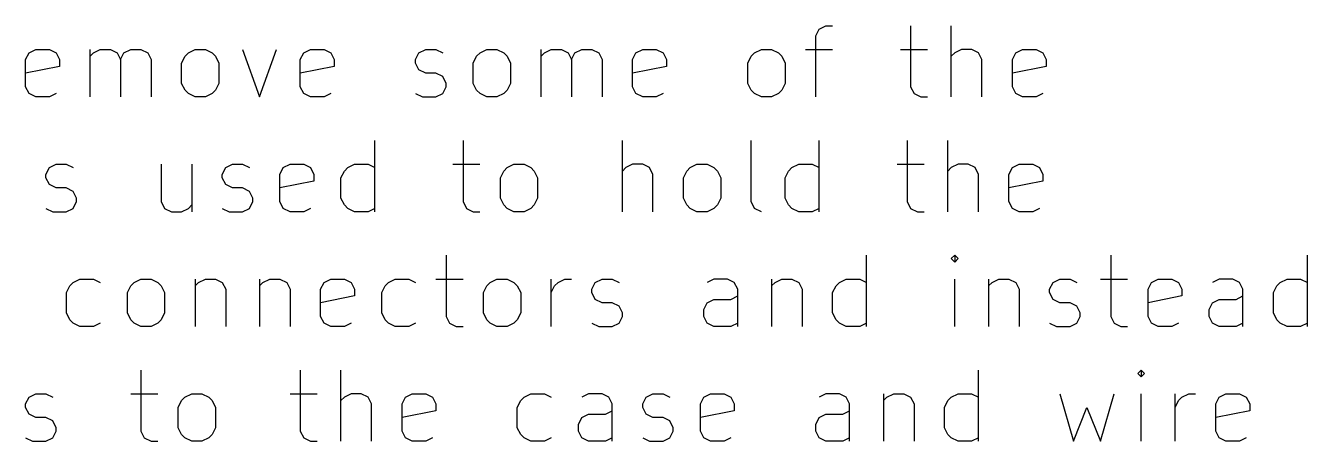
# Model space of a CAD drawing. Extents: x 0.4 to 11.3, y -7.9 to -0.4.
# Drawn here: x 1.506 to 2.406, y -7.053 to -6.762 of the extents above; entities that cross this region are included whole.
import ezdxf

# ---------------------------------------------------------------- set-up
doc = ezdxf.new("R2010")
doc.units = 0
doc.header["$MEASUREMENT"] = 0
doc.layers.add('BLUE3', color=171, linetype='CONTINUOUS')

msp = doc.modelspace()

# ---------------------------------------------------------------- linework, layer by layer
at = {"layer": 'BLUE3', "linetype": 'CONTINUOUS'}
for p, q in [((2.06124, -6.76885), (2.06362, -6.76409)), ((2.06362, -6.76409), (2.06838, -6.76171)), ((2.06838, -6.76171), (2.07314, -6.76171)), ((2.1279, -6.76171), (2.1279, -6.80457)), ((2.15647, -6.81171), (2.15647, -6.76171)), ((2.06124, -6.81171), (2.06124, -6.76885)), ((1.50648, -6.78552), (1.50886, -6.78076)), ((1.50648, -6.80457), (1.50648, -6.78552)), ((1.50886, -6.78076), (1.51363, -6.77838)), ((1.51363, -6.77838), (1.52315, -6.77838)), ((1.52315, -6.77838), (1.52791, -6.78076)), ((1.52791, -6.78076), (1.53029, -6.78552)), ((1.53029, -6.78552), (1.53029, -6.79028)), ((1.55172, -6.81171), (1.55172, -6.77838)), ((1.55172, -6.78314), (1.5541, -6.78076)), ((1.5541, -6.78076), (1.55887, -6.77838)), ((1.55887, -6.77838), (1.56601, -6.77838)), ((1.56601, -6.77838), (1.57077, -6.78076)), ((1.57077, -6.78076), (1.57315, -6.78552)), ((1.57315, -6.78552), (1.57553, -6.78076)), ((1.57315, -6.78552), (1.57315, -6.81171)), ((1.57553, -6.78076), (1.58029, -6.77838)), ((1.58029, -6.77838), (1.58744, -6.77838)), ((1.58744, -6.77838), (1.5922, -6.78076)), ((1.5922, -6.78076), (1.59458, -6.78552)), ((1.59458, -6.78552), (1.59458, -6.81171)), ((1.61601, -6.7879), (1.61839, -6.78314)), ((1.61839, -6.78314), (1.62077, -6.78076)), ((1.62077, -6.78076), (1.62553, -6.77838)), ((1.62553, -6.77838), (1.63267, -6.77838)), ((1.63267, -6.77838), (1.63743, -6.78076)), ((1.63743, -6.78076), (1.63981, -6.78314)), ((1.63981, -6.78314), (1.6422, -6.7879)), ((1.65886, -6.77838), (1.67077, -6.81171)), ((1.67077, -6.81171), (1.68267, -6.77838)), ((1.69934, -6.78552), (1.70172, -6.78076)), ((1.69934, -6.80457), (1.69934, -6.78552)), ((1.70172, -6.78076), (1.70648, -6.77838)), ((1.70648, -6.77838), (1.716, -6.77838)), ((1.716, -6.77838), (1.72076, -6.78076)), ((1.72076, -6.78076), (1.72315, -6.78552)), ((1.72315, -6.78552), (1.72315, -6.79028)), ((1.78029, -6.78552), (1.78267, -6.78076)), ((1.78029, -6.7879), (1.78029, -6.78552)), ((1.78267, -6.78076), (1.78743, -6.77838)), ((1.78743, -6.77838), (1.79457, -6.77838)), ((1.79457, -6.77838), (1.79934, -6.78076)), ((1.82077, -6.7879), (1.82315, -6.78314)), ((1.82315, -6.78314), (1.82553, -6.78076)), ((1.82553, -6.78076), (1.83029, -6.77838)), ((1.83029, -6.77838), (1.83743, -6.77838)), ((1.83743, -6.77838), (1.84219, -6.78076)), ((1.84219, -6.78076), (1.84457, -6.78314)), ((1.84457, -6.78314), (1.84696, -6.7879)), ((1.86838, -6.81171), (1.86838, -6.77838)), ((1.86838, -6.78314), (1.87076, -6.78076)), ((1.87076, -6.78076), (1.87553, -6.77838)), ((1.87553, -6.77838), (1.88267, -6.77838)), ((1.88267, -6.77838), (1.88743, -6.78076)), ((1.88743, -6.78076), (1.88981, -6.78552)), ((1.88981, -6.78552), (1.89219, -6.78076)), ((1.88981, -6.78552), (1.88981, -6.81171)), ((1.89219, -6.78076), (1.89695, -6.77838)), ((1.89695, -6.77838), (1.9041, -6.77838)), ((1.9041, -6.77838), (1.90886, -6.78076)), ((1.90886, -6.78076), (1.91124, -6.78552)), ((1.91124, -6.78552), (1.91124, -6.81171)), ((1.93267, -6.78552), (1.93505, -6.78076)), ((1.93267, -6.80457), (1.93267, -6.78552)), ((1.93505, -6.78076), (1.93981, -6.77838)), ((1.93981, -6.77838), (1.94933, -6.77838)), ((1.94933, -6.77838), (1.95409, -6.78076)), ((1.95409, -6.78076), (1.95648, -6.78552)), ((1.95648, -6.78552), (1.95648, -6.79028)), ((2.01362, -6.7879), (2.016, -6.78314)), ((2.016, -6.78314), (2.01838, -6.78076)), ((2.01838, -6.78076), (2.02315, -6.77838)), ((2.02315, -6.77838), (2.03029, -6.77838)), ((2.03029, -6.77838), (2.03505, -6.78076)), ((2.03505, -6.78076), (2.03743, -6.78314)), ((2.03743, -6.78314), (2.03981, -6.7879)), ((2.05409, -6.77838), (2.07314, -6.77838)), ((2.12076, -6.77838), (2.13981, -6.77838)), ((2.15885, -6.78076), (2.15647, -6.78314)), ((2.16362, -6.77838), (2.15885, -6.78076)), ((2.17076, -6.77838), (2.16362, -6.77838)), ((2.17552, -6.78076), (2.17076, -6.77838)), ((2.1779, -6.78552), (2.17552, -6.78076)), ((2.1779, -6.81171), (2.1779, -6.78552)), ((2.19933, -6.78552), (2.20171, -6.78076)), ((2.19933, -6.80457), (2.19933, -6.78552)), ((2.20171, -6.78076), (2.20647, -6.77838)), ((2.20647, -6.77838), (2.216, -6.77838)), ((2.216, -6.77838), (2.22076, -6.78076)), ((2.22076, -6.78076), (2.22314, -6.78552)), ((2.22314, -6.78552), (2.22314, -6.79028)), ((1.53029, -6.79028), (1.50648, -6.79504)), ((1.61601, -6.80219), (1.61601, -6.7879)), ((1.6422, -6.7879), (1.6422, -6.80219)), ((1.72315, -6.79028), (1.69934, -6.79504)), ((1.78267, -6.79266), (1.78029, -6.7879)), ((1.78743, -6.79504), (1.78267, -6.79266)), ((1.82077, -6.80219), (1.82077, -6.7879)), ((1.84696, -6.7879), (1.84696, -6.80219)), ((1.95648, -6.79028), (1.93267, -6.79504)), ((2.01362, -6.80219), (2.01362, -6.7879)), ((2.03981, -6.7879), (2.03981, -6.80219)), ((2.22314, -6.79028), (2.19933, -6.79504)), ((1.61839, -6.80695), (1.61601, -6.80219)), ((1.6422, -6.80219), (1.63981, -6.80695)), ((1.79457, -6.79504), (1.78743, -6.79504)), ((1.79934, -6.79743), (1.79457, -6.79504)), ((1.80172, -6.80219), (1.79934, -6.79743)), ((1.80172, -6.80457), (1.80172, -6.80219)), ((1.82315, -6.80695), (1.82077, -6.80219)), ((1.84696, -6.80219), (1.84457, -6.80695)), ((2.016, -6.80695), (2.01362, -6.80219)), ((2.03981, -6.80219), (2.03743, -6.80695)), ((1.50886, -6.80933), (1.50648, -6.80457)), ((1.51363, -6.81171), (1.50886, -6.80933)), ((1.52315, -6.81171), (1.51363, -6.81171)), ((1.52791, -6.80933), (1.52315, -6.81171)), ((1.62077, -6.80933), (1.61839, -6.80695)), ((1.62553, -6.81171), (1.62077, -6.80933)), ((1.63267, -6.81171), (1.62553, -6.81171)), ((1.63743, -6.80933), (1.63267, -6.81171)), ((1.63981, -6.80695), (1.63743, -6.80933)), ((1.70172, -6.80933), (1.69934, -6.80457)), ((1.70648, -6.81171), (1.70172, -6.80933)), ((1.716, -6.81171), (1.70648, -6.81171)), ((1.72076, -6.80933), (1.716, -6.81171)), ((1.78029, -6.80933), (1.78505, -6.81171)), ((1.78505, -6.81171), (1.79457, -6.81171)), ((1.79457, -6.81171), (1.79934, -6.80933)), ((1.79934, -6.80933), (1.80172, -6.80457)), ((1.82553, -6.80933), (1.82315, -6.80695)), ((1.83029, -6.81171), (1.82553, -6.80933)), ((1.83743, -6.81171), (1.83029, -6.81171)), ((1.84219, -6.80933), (1.83743, -6.81171)), ((1.84457, -6.80695), (1.84219, -6.80933)), ((1.93505, -6.80933), (1.93267, -6.80457)), ((1.93981, -6.81171), (1.93505, -6.80933)), ((1.94933, -6.81171), (1.93981, -6.81171)), ((1.95409, -6.80933), (1.94933, -6.81171)), ((2.01838, -6.80933), (2.016, -6.80695)), ((2.02315, -6.81171), (2.01838, -6.80933)), ((2.03029, -6.81171), (2.02315, -6.81171)), ((2.03505, -6.80933), (2.03029, -6.81171)), ((2.03743, -6.80695), (2.03505, -6.80933)), ((2.1279, -6.80457), (2.13028, -6.80933)), ((2.13028, -6.80933), (2.13505, -6.81171)), ((2.13505, -6.81171), (2.13981, -6.81171)), ((2.20171, -6.80933), (2.19933, -6.80457)), ((2.20647, -6.81171), (2.20171, -6.80933)), ((2.216, -6.81171), (2.20647, -6.81171)), ((2.22076, -6.80933), (2.216, -6.81171)), ((1.75171, -6.89221), (1.75171, -6.84221)), ((1.81361, -6.84221), (1.81361, -6.88507)), ((1.92551, -6.89221), (1.92551, -6.84221)), ((2.01598, -6.88507), (2.01598, -6.84221)), ((2.0636, -6.89221), (2.0636, -6.84221)), ((2.1255, -6.84221), (2.1255, -6.88507)), ((2.15407, -6.89221), (2.15407, -6.84221)), ((1.52076, -6.86602), (1.52314, -6.86126)), ((1.52076, -6.8684), (1.52076, -6.86602)), ((1.52314, -6.86126), (1.5279, -6.85888)), ((1.5279, -6.85888), (1.53504, -6.85888)), ((1.53504, -6.85888), (1.53981, -6.86126)), ((1.60171, -6.85888), (1.60171, -6.88507)), ((1.62314, -6.85888), (1.62314, -6.89221)), ((1.64457, -6.86602), (1.64694, -6.86126)), ((1.64457, -6.8684), (1.64457, -6.86602)), ((1.64694, -6.86126), (1.65171, -6.85888)), ((1.65171, -6.85888), (1.65885, -6.85888)), ((1.65885, -6.85888), (1.66361, -6.86126)), ((1.68504, -6.86602), (1.68742, -6.86126)), ((1.68504, -6.88507), (1.68504, -6.86602)), ((1.68742, -6.86126), (1.69219, -6.85888)), ((1.69219, -6.85888), (1.70171, -6.85888)), ((1.70171, -6.85888), (1.70647, -6.86126)), ((1.70647, -6.86126), (1.70885, -6.86602)), ((1.70885, -6.86602), (1.70885, -6.87078)), ((1.7279, -6.8684), (1.73028, -6.86364)), ((1.73028, -6.86364), (1.73266, -6.86126)), ((1.73266, -6.86126), (1.73743, -6.85888)), ((1.73743, -6.85888), (1.74695, -6.85888)), ((1.74695, -6.85888), (1.75171, -6.86126)), ((1.80647, -6.85888), (1.82552, -6.85888)), ((1.8398, -6.8684), (1.84218, -6.86364)), ((1.84218, -6.86364), (1.84456, -6.86126)), ((1.84456, -6.86126), (1.84933, -6.85888)), ((1.84933, -6.85888), (1.85647, -6.85888)), ((1.85647, -6.85888), (1.86123, -6.86126)), ((1.86123, -6.86126), (1.86361, -6.86364)), ((1.86361, -6.86364), (1.86599, -6.8684)), ((1.92789, -6.86126), (1.92551, -6.86364)), ((1.93266, -6.85888), (1.92789, -6.86126)), ((1.9398, -6.85888), (1.93266, -6.85888)), ((1.94456, -6.86126), (1.9398, -6.85888)), ((1.94694, -6.86602), (1.94456, -6.86126)), ((1.94694, -6.89221), (1.94694, -6.86602)), ((1.96837, -6.8684), (1.97075, -6.86364)), ((1.97075, -6.86364), (1.97313, -6.86126)), ((1.97313, -6.86126), (1.97789, -6.85888)), ((1.97789, -6.85888), (1.98504, -6.85888)), ((1.98504, -6.85888), (1.9898, -6.86126)), ((1.9898, -6.86126), (1.99218, -6.86364)), ((1.99218, -6.86364), (1.99456, -6.8684)), ((2.0398, -6.8684), (2.04217, -6.86364)), ((2.04217, -6.86364), (2.04456, -6.86126)), ((2.04456, -6.86126), (2.04932, -6.85888)), ((2.04932, -6.85888), (2.05884, -6.85888)), ((2.05884, -6.85888), (2.0636, -6.86126)), ((2.11836, -6.85888), (2.13741, -6.85888)), ((2.15646, -6.86126), (2.15407, -6.86364)), ((2.16122, -6.85888), (2.15646, -6.86126)), ((2.16836, -6.85888), (2.16122, -6.85888)), ((2.17312, -6.86126), (2.16836, -6.85888)), ((2.1755, -6.86602), (2.17312, -6.86126)), ((2.1755, -6.89221), (2.1755, -6.86602)), ((2.19693, -6.86602), (2.19931, -6.86126)), ((2.19693, -6.88507), (2.19693, -6.86602)), ((2.19931, -6.86126), (2.20407, -6.85888)), ((2.20407, -6.85888), (2.2136, -6.85888)), ((2.2136, -6.85888), (2.21836, -6.86126)), ((2.21836, -6.86126), (2.22074, -6.86602)), ((2.22074, -6.86602), (2.22074, -6.87078)), ((1.52314, -6.87316), (1.52076, -6.8684)), ((1.5279, -6.87554), (1.52314, -6.87316)), ((1.53504, -6.87554), (1.5279, -6.87554)), ((1.53981, -6.87793), (1.53504, -6.87554)), ((1.64694, -6.87316), (1.64457, -6.8684)), ((1.65171, -6.87554), (1.64694, -6.87316)), ((1.65885, -6.87554), (1.65171, -6.87554)), ((1.66361, -6.87793), (1.65885, -6.87554)), ((1.70885, -6.87078), (1.68504, -6.87554)), ((1.7279, -6.88269), (1.7279, -6.8684)), ((1.8398, -6.88269), (1.8398, -6.8684)), ((1.86599, -6.8684), (1.86599, -6.88269)), ((1.96837, -6.88269), (1.96837, -6.8684)), ((1.99456, -6.8684), (1.99456, -6.88269)), ((2.0398, -6.88269), (2.0398, -6.8684)), ((2.22074, -6.87078), (2.19693, -6.87554)), ((1.54219, -6.88269), (1.53981, -6.87793)), ((1.54219, -6.88507), (1.54219, -6.88269)), ((1.66599, -6.88269), (1.66361, -6.87793)), ((1.66599, -6.88507), (1.66599, -6.88269)), ((1.73028, -6.88745), (1.7279, -6.88269)), ((1.84218, -6.88745), (1.8398, -6.88269)), ((1.86599, -6.88269), (1.86361, -6.88745)), ((1.97075, -6.88745), (1.96837, -6.88269)), ((1.99456, -6.88269), (1.99218, -6.88745)), ((2.04217, -6.88745), (2.0398, -6.88269)), ((1.52076, -6.88983), (1.52552, -6.89221)), ((1.52552, -6.89221), (1.53504, -6.89221)), ((1.53504, -6.89221), (1.53981, -6.88983)), ((1.53981, -6.88983), (1.54219, -6.88507)), ((1.60171, -6.88507), (1.60409, -6.88983)), ((1.60409, -6.88983), (1.60885, -6.89221)), ((1.60885, -6.89221), (1.616, -6.89221)), ((1.616, -6.89221), (1.62076, -6.88983)), ((1.62076, -6.88983), (1.62314, -6.88745)), ((1.64457, -6.88983), (1.64933, -6.89221)), ((1.64933, -6.89221), (1.65885, -6.89221)), ((1.65885, -6.89221), (1.66361, -6.88983)), ((1.66361, -6.88983), (1.66599, -6.88507)), ((1.68742, -6.88983), (1.68504, -6.88507)), ((1.69219, -6.89221), (1.68742, -6.88983)), ((1.70171, -6.89221), (1.69219, -6.89221)), ((1.70647, -6.88983), (1.70171, -6.89221)), ((1.73266, -6.88983), (1.73028, -6.88745)), ((1.73743, -6.89221), (1.73266, -6.88983)), ((1.74695, -6.89221), (1.73743, -6.89221)), ((1.75171, -6.88983), (1.74695, -6.89221)), ((1.81361, -6.88507), (1.81599, -6.88983)), ((1.81599, -6.88983), (1.82076, -6.89221)), ((1.82076, -6.89221), (1.82552, -6.89221)), ((1.84456, -6.88983), (1.84218, -6.88745)), ((1.84933, -6.89221), (1.84456, -6.88983)), ((1.85647, -6.89221), (1.84933, -6.89221)), ((1.86123, -6.88983), (1.85647, -6.89221)), ((1.86361, -6.88745), (1.86123, -6.88983)), ((1.97313, -6.88983), (1.97075, -6.88745)), ((1.97789, -6.89221), (1.97313, -6.88983)), ((1.98504, -6.89221), (1.97789, -6.89221)), ((1.9898, -6.88983), (1.98504, -6.89221)), ((1.99218, -6.88745), (1.9898, -6.88983)), ((2.01837, -6.88983), (2.01598, -6.88507)), ((2.02313, -6.89221), (2.01837, -6.88983)), ((2.04456, -6.88983), (2.04217, -6.88745)), ((2.04932, -6.89221), (2.04456, -6.88983)), ((2.05884, -6.89221), (2.04932, -6.89221)), ((2.0636, -6.88983), (2.05884, -6.89221)), ((2.1255, -6.88507), (2.12789, -6.88983)), ((2.12789, -6.88983), (2.13265, -6.89221)), ((2.13265, -6.89221), (2.13741, -6.89221)), ((2.19931, -6.88983), (2.19693, -6.88507)), ((2.20407, -6.89221), (2.19931, -6.88983)), ((2.2136, -6.89221), (2.20407, -6.89221)), ((2.21836, -6.88983), (2.2136, -6.89221)), ((1.80172, -6.92271), (1.80172, -6.96557)), ((2.09695, -6.97271), (2.09695, -6.92271)), ((2.15885, -6.92271), (2.15647, -6.92509)), ((2.15647, -6.92509), (2.15885, -6.92747)), ((2.16123, -6.92509), (2.15885, -6.92271)), ((2.15885, -6.92271), (2.15885, -6.92747)), ((2.15885, -6.92747), (2.16123, -6.92509)), ((2.26837, -6.92271), (2.26837, -6.96557)), ((2.40647, -6.97271), (2.40647, -6.92271)), ((1.53506, -6.9489), (1.53743, -6.94414)), ((1.53743, -6.94414), (1.53981, -6.94176)), ((1.53981, -6.94176), (1.54458, -6.93938)), ((1.54458, -6.93938), (1.5541, -6.93938)), ((1.5541, -6.93938), (1.55886, -6.94176)), ((1.57791, -6.9489), (1.58029, -6.94414)), ((1.58029, -6.94414), (1.58267, -6.94176)), ((1.58267, -6.94176), (1.58744, -6.93938)), ((1.58744, -6.93938), (1.59458, -6.93938)), ((1.59458, -6.93938), (1.59934, -6.94176)), ((1.59934, -6.94176), (1.60172, -6.94414)), ((1.60172, -6.94414), (1.6041, -6.9489)), ((1.62553, -6.93938), (1.62553, -6.97271)), ((1.62553, -6.94414), (1.62791, -6.94176)), ((1.62791, -6.94176), (1.63267, -6.93938)), ((1.63267, -6.93938), (1.63981, -6.93938)), ((1.63981, -6.93938), (1.64457, -6.94176)), ((1.64457, -6.94176), (1.64696, -6.94652)), ((1.64696, -6.94652), (1.64696, -6.97271)), ((1.67076, -6.93938), (1.67076, -6.97271)), ((1.67076, -6.94414), (1.67315, -6.94176)), ((1.67315, -6.94176), (1.67791, -6.93938)), ((1.67791, -6.93938), (1.68505, -6.93938)), ((1.68505, -6.93938), (1.68981, -6.94176)), ((1.68981, -6.94176), (1.69219, -6.94652)), ((1.69219, -6.94652), (1.69219, -6.97271)), ((1.71362, -6.94652), (1.716, -6.94176)), ((1.71362, -6.96557), (1.71362, -6.94652)), ((1.716, -6.94176), (1.72076, -6.93938)), ((1.72076, -6.93938), (1.73029, -6.93938)), ((1.73029, -6.93938), (1.73505, -6.94176)), ((1.73505, -6.94176), (1.73743, -6.94652)), ((1.73743, -6.94652), (1.73743, -6.95128)), ((1.75648, -6.9489), (1.75886, -6.94414)), ((1.75886, -6.94414), (1.76124, -6.94176)), ((1.76124, -6.94176), (1.766, -6.93938)), ((1.766, -6.93938), (1.77553, -6.93938)), ((1.77553, -6.93938), (1.78029, -6.94176)), ((1.79457, -6.93938), (1.81362, -6.93938)), ((1.82791, -6.9489), (1.83029, -6.94414)), ((1.83029, -6.94414), (1.83267, -6.94176)), ((1.83267, -6.94176), (1.83743, -6.93938)), ((1.83743, -6.93938), (1.84457, -6.93938)), ((1.84457, -6.93938), (1.84933, -6.94176)), ((1.84933, -6.94176), (1.85172, -6.94414)), ((1.85172, -6.94414), (1.8541, -6.9489)), ((1.87552, -6.97271), (1.87552, -6.93938)), ((1.87552, -6.9489), (1.87791, -6.94414)), ((1.87791, -6.94414), (1.88029, -6.94176)), ((1.88029, -6.94176), (1.88505, -6.93938)), ((1.88505, -6.93938), (1.88981, -6.93938)), ((1.9041, -6.94652), (1.90648, -6.94176)), ((1.9041, -6.9489), (1.9041, -6.94652)), ((1.90648, -6.94176), (1.91124, -6.93938)), ((1.91124, -6.93938), (1.91838, -6.93938)), ((1.91838, -6.93938), (1.92315, -6.94176)), ((1.98981, -6.93938), (1.98505, -6.94176)), ((1.99933, -6.93938), (1.98981, -6.93938)), ((2.00409, -6.94176), (1.99933, -6.93938)), ((2.00648, -6.94652), (2.00409, -6.94176)), ((2.00648, -6.97271), (2.00648, -6.94652)), ((2.03028, -6.93938), (2.03028, -6.97271)), ((2.03028, -6.94414), (2.03267, -6.94176)), ((2.03267, -6.94176), (2.03743, -6.93938)), ((2.03743, -6.93938), (2.04457, -6.93938)), ((2.04457, -6.93938), (2.04933, -6.94176)), ((2.04933, -6.94176), (2.05171, -6.94652)), ((2.05171, -6.94652), (2.05171, -6.97271)), ((2.07314, -6.9489), (2.07552, -6.94414)), ((2.07552, -6.94414), (2.0779, -6.94176)), ((2.0779, -6.94176), (2.08267, -6.93938)), ((2.08267, -6.93938), (2.09219, -6.93938)), ((2.09219, -6.93938), (2.09695, -6.94176)), ((2.15885, -6.97271), (2.15885, -6.93938)), ((2.18266, -6.93938), (2.18266, -6.97271)), ((2.18266, -6.94414), (2.18504, -6.94176)), ((2.18504, -6.94176), (2.18981, -6.93938)), ((2.18981, -6.93938), (2.19695, -6.93938)), ((2.19695, -6.93938), (2.20171, -6.94176)), ((2.20171, -6.94176), (2.20409, -6.94652)), ((2.20409, -6.94652), (2.20409, -6.97271)), ((2.22552, -6.94652), (2.2279, -6.94176)), ((2.22552, -6.9489), (2.22552, -6.94652)), ((2.2279, -6.94176), (2.23266, -6.93938)), ((2.23266, -6.93938), (2.2398, -6.93938)), ((2.2398, -6.93938), (2.24457, -6.94176)), ((2.26123, -6.93938), (2.28028, -6.93938)), ((2.29457, -6.94652), (2.29694, -6.94176)), ((2.29457, -6.96557), (2.29457, -6.94652)), ((2.29694, -6.94176), (2.30171, -6.93938)), ((2.30171, -6.93938), (2.31123, -6.93938)), ((2.31123, -6.93938), (2.31599, -6.94176)), ((2.31599, -6.94176), (2.31837, -6.94652)), ((2.31837, -6.94652), (2.31837, -6.95128)), ((2.34457, -6.93938), (2.3398, -6.94176)), ((2.35409, -6.93938), (2.34457, -6.93938)), ((2.35885, -6.94176), (2.35409, -6.93938)), ((2.36123, -6.94652), (2.35885, -6.94176)), ((2.36123, -6.97271), (2.36123, -6.94652)), ((2.38266, -6.9489), (2.38504, -6.94414)), ((2.38504, -6.94414), (2.38742, -6.94176)), ((2.38742, -6.94176), (2.39219, -6.93938)), ((2.39219, -6.93938), (2.40171, -6.93938)), ((2.40171, -6.93938), (2.40647, -6.94176)), ((1.53506, -6.96319), (1.53506, -6.9489)), ((1.57791, -6.96319), (1.57791, -6.9489)), ((1.6041, -6.9489), (1.6041, -6.96319)), ((1.73743, -6.95128), (1.71362, -6.95604)), ((1.75648, -6.96319), (1.75648, -6.9489)), ((1.82791, -6.96319), (1.82791, -6.9489)), ((1.8541, -6.9489), (1.8541, -6.96319)), ((1.90648, -6.95366), (1.9041, -6.9489)), ((1.91124, -6.95604), (1.90648, -6.95366)), ((1.91838, -6.95604), (1.91124, -6.95604)), ((1.92315, -6.95843), (1.91838, -6.95604)), ((1.98267, -6.9608), (1.98505, -6.95604)), ((1.98505, -6.95604), (1.98981, -6.95366)), ((1.98981, -6.95366), (2.00172, -6.95366)), ((2.00172, -6.95366), (2.00648, -6.95128)), ((2.07314, -6.96319), (2.07314, -6.9489)), ((2.2279, -6.95366), (2.22552, -6.9489)), ((2.23266, -6.95604), (2.2279, -6.95366)), ((2.2398, -6.95604), (2.23266, -6.95604)), ((2.24457, -6.95843), (2.2398, -6.95604)), ((2.31837, -6.95128), (2.29457, -6.95604)), ((2.33743, -6.9608), (2.3398, -6.95604)), ((2.3398, -6.95604), (2.34457, -6.95366)), ((2.34457, -6.95366), (2.35647, -6.95366)), ((2.35647, -6.95366), (2.36123, -6.95128)), ((2.38266, -6.96319), (2.38266, -6.9489)), ((1.53743, -6.96795), (1.53506, -6.96319)), ((1.58029, -6.96795), (1.57791, -6.96319)), ((1.6041, -6.96319), (1.60172, -6.96795)), ((1.716, -6.97033), (1.71362, -6.96557)), ((1.75886, -6.96795), (1.75648, -6.96319)), ((1.80172, -6.96557), (1.8041, -6.97033)), ((1.83029, -6.96795), (1.82791, -6.96319)), ((1.8541, -6.96319), (1.85172, -6.96795)), ((1.92552, -6.96319), (1.92315, -6.95843)), ((1.92315, -6.97033), (1.92552, -6.96557)), ((1.92552, -6.96557), (1.92552, -6.96319)), ((1.98267, -6.96557), (1.98267, -6.9608)), ((1.98505, -6.97033), (1.98267, -6.96557)), ((2.07552, -6.96795), (2.07314, -6.96319)), ((2.24694, -6.96319), (2.24457, -6.95843)), ((2.24457, -6.97033), (2.24694, -6.96557)), ((2.24694, -6.96557), (2.24694, -6.96319)), ((2.26837, -6.96557), (2.27076, -6.97033)), ((2.29694, -6.97033), (2.29457, -6.96557)), ((2.33743, -6.96557), (2.33743, -6.9608)), ((2.3398, -6.97033), (2.33743, -6.96557)), ((2.38504, -6.96795), (2.38266, -6.96319)), ((1.53981, -6.97033), (1.53743, -6.96795)), ((1.54458, -6.97271), (1.53981, -6.97033)), ((1.5541, -6.97271), (1.54458, -6.97271)), ((1.55886, -6.97033), (1.5541, -6.97271)), ((1.58267, -6.97033), (1.58029, -6.96795)), ((1.58744, -6.97271), (1.58267, -6.97033)), ((1.59458, -6.97271), (1.58744, -6.97271)), ((1.59934, -6.97033), (1.59458, -6.97271)), ((1.60172, -6.96795), (1.59934, -6.97033)), ((1.72076, -6.97271), (1.716, -6.97033)), ((1.73029, -6.97271), (1.72076, -6.97271)), ((1.73505, -6.97033), (1.73029, -6.97271)), ((1.76124, -6.97033), (1.75886, -6.96795)), ((1.766, -6.97271), (1.76124, -6.97033)), ((1.77553, -6.97271), (1.766, -6.97271)), ((1.78029, -6.97033), (1.77553, -6.97271)), ((1.8041, -6.97033), (1.80886, -6.97271)), ((1.80886, -6.97271), (1.81362, -6.97271)), ((1.83267, -6.97033), (1.83029, -6.96795)), ((1.83743, -6.97271), (1.83267, -6.97033)), ((1.84457, -6.97271), (1.83743, -6.97271)), ((1.84933, -6.97033), (1.84457, -6.97271)), ((1.85172, -6.96795), (1.84933, -6.97033)), ((1.9041, -6.97033), (1.90886, -6.97271)), ((1.90886, -6.97271), (1.91838, -6.97271)), ((1.91838, -6.97271), (1.92315, -6.97033)), ((1.98981, -6.97271), (1.98505, -6.97033)), ((2.00172, -6.97271), (1.98981, -6.97271)), ((2.00648, -6.97033), (2.00172, -6.97271)), ((2.0779, -6.97033), (2.07552, -6.96795)), ((2.08267, -6.97271), (2.0779, -6.97033)), ((2.09219, -6.97271), (2.08267, -6.97271)), ((2.09695, -6.97033), (2.09219, -6.97271)), ((2.22552, -6.97033), (2.23028, -6.97271)), ((2.23028, -6.97271), (2.2398, -6.97271)), ((2.2398, -6.97271), (2.24457, -6.97033)), ((2.27076, -6.97033), (2.27552, -6.97271)), ((2.27552, -6.97271), (2.28028, -6.97271)), ((2.30171, -6.97271), (2.29694, -6.97033)), ((2.31123, -6.97271), (2.30171, -6.97271)), ((2.31599, -6.97033), (2.31123, -6.97271)), ((2.34457, -6.97271), (2.3398, -6.97033)), ((2.35647, -6.97271), (2.34457, -6.97271)), ((2.36123, -6.97033), (2.35647, -6.97271)), ((2.38742, -6.97033), (2.38504, -6.96795)), ((2.39219, -6.97271), (2.38742, -6.97033)), ((2.40171, -6.97271), (2.39219, -6.97271)), ((2.40647, -6.97033), (2.40171, -6.97271)), ((1.58743, -7.00321), (1.58743, -7.04607)), ((1.69933, -7.00321), (1.69933, -7.04607)), ((1.7279, -7.05321), (1.7279, -7.00321)), ((2.17551, -7.05321), (2.17551, -7.00321)), ((2.2898, -7.00321), (2.28742, -7.00559)), ((2.28742, -7.00559), (2.2898, -7.00797)), ((2.29218, -7.00559), (2.2898, -7.00321)), ((2.2898, -7.00321), (2.2898, -7.00797)), ((2.2898, -7.00797), (2.29218, -7.00559)), ((1.50885, -7.02226), (1.51362, -7.01988)), ((1.51362, -7.01988), (1.52076, -7.01988)), ((1.52076, -7.01988), (1.52552, -7.02226)), ((1.58028, -7.01988), (1.59933, -7.01988)), ((1.61838, -7.02226), (1.62314, -7.01988)), ((1.62314, -7.01988), (1.63028, -7.01988)), ((1.63028, -7.01988), (1.63504, -7.02226)), ((1.69219, -7.01988), (1.71123, -7.01988)), ((1.73504, -7.01988), (1.73028, -7.02226)), ((1.74219, -7.01988), (1.73504, -7.01988)), ((1.74694, -7.02226), (1.74219, -7.01988)), ((1.77313, -7.02226), (1.7779, -7.01988)), ((1.7779, -7.01988), (1.78742, -7.01988)), ((1.78742, -7.01988), (1.79218, -7.02226)), ((1.85647, -7.02226), (1.86123, -7.01988)), ((1.86123, -7.01988), (1.87076, -7.01988)), ((1.87076, -7.01988), (1.87552, -7.02226)), ((1.90171, -7.01988), (1.89694, -7.02226)), ((1.91123, -7.01988), (1.90171, -7.01988)), ((1.91599, -7.02226), (1.91123, -7.01988)), ((1.94218, -7.02226), (1.94694, -7.01988)), ((1.94694, -7.01988), (1.95409, -7.01988)), ((1.95409, -7.01988), (1.95885, -7.02226)), ((1.98266, -7.02226), (1.98742, -7.01988)), ((1.98742, -7.01988), (1.99694, -7.01988)), ((1.99694, -7.01988), (2.0017, -7.02226)), ((2.06837, -7.01988), (2.06361, -7.02226)), ((2.0779, -7.01988), (2.06837, -7.01988)), ((2.08266, -7.02226), (2.0779, -7.01988)), ((2.10885, -7.01988), (2.10885, -7.05321)), ((2.11123, -7.02226), (2.11599, -7.01988)), ((2.11599, -7.01988), (2.12313, -7.01988)), ((2.12313, -7.01988), (2.12789, -7.02226)), ((2.15646, -7.02226), (2.16123, -7.01988)), ((2.16123, -7.01988), (2.17075, -7.01988)), ((2.17075, -7.01988), (2.17551, -7.02226)), ((2.23265, -7.01988), (2.24218, -7.05321)), ((2.26122, -7.05321), (2.27075, -7.01988)), ((2.2898, -7.05321), (2.2898, -7.01988)), ((2.31361, -7.05321), (2.31361, -7.01988)), ((2.31837, -7.02226), (2.32313, -7.01988)), ((2.32313, -7.01988), (2.32789, -7.01988)), ((2.34456, -7.02226), (2.34932, -7.01988)), ((2.34932, -7.01988), (2.35885, -7.01988)), ((2.35885, -7.01988), (2.36361, -7.02226)), ((1.50648, -7.02702), (1.50885, -7.02226)), ((1.50648, -7.0294), (1.50648, -7.02702)), ((1.61362, -7.0294), (1.616, -7.02464)), ((1.616, -7.02464), (1.61838, -7.02226)), ((1.63504, -7.02226), (1.63743, -7.02464)), ((1.63743, -7.02464), (1.63981, -7.0294)), ((1.73028, -7.02226), (1.7279, -7.02464)), ((1.74933, -7.02702), (1.74694, -7.02226)), ((1.74933, -7.05321), (1.74933, -7.02702)), ((1.77076, -7.02702), (1.77313, -7.02226)), ((1.77076, -7.04607), (1.77076, -7.02702)), ((1.79218, -7.02226), (1.79456, -7.02702)), ((1.79456, -7.02702), (1.79456, -7.03178)), ((1.85171, -7.0294), (1.85409, -7.02464)), ((1.85409, -7.02464), (1.85647, -7.02226)), ((1.91837, -7.02702), (1.91599, -7.02226)), ((1.91837, -7.05321), (1.91837, -7.02702)), ((1.9398, -7.02702), (1.94218, -7.02226)), ((1.9398, -7.0294), (1.9398, -7.02702)), ((1.98028, -7.02702), (1.98266, -7.02226)), ((1.98028, -7.04607), (1.98028, -7.02702)), ((2.0017, -7.02226), (2.00409, -7.02702)), ((2.00409, -7.02702), (2.00409, -7.03178)), ((2.08504, -7.02702), (2.08266, -7.02226)), ((2.08504, -7.05321), (2.08504, -7.02702)), ((2.10885, -7.02464), (2.11123, -7.02226)), ((2.12789, -7.02226), (2.13028, -7.02702)), ((2.13028, -7.02702), (2.13028, -7.05321)), ((2.1517, -7.0294), (2.15408, -7.02464)), ((2.15408, -7.02464), (2.15646, -7.02226)), ((2.31361, -7.0294), (2.31599, -7.02464)), ((2.31599, -7.02464), (2.31837, -7.02226)), ((2.34218, -7.02702), (2.34456, -7.02226)), ((2.34218, -7.04607), (2.34218, -7.02702)), ((2.36361, -7.02226), (2.36599, -7.02702)), ((2.36599, -7.02702), (2.36599, -7.03178)), ((1.50885, -7.03416), (1.50648, -7.0294)), ((1.51362, -7.03654), (1.50885, -7.03416)), ((1.52076, -7.03654), (1.51362, -7.03654)), ((1.52552, -7.03893), (1.52076, -7.03654)), ((1.61362, -7.04369), (1.61362, -7.0294)), ((1.63981, -7.0294), (1.63981, -7.04369)), ((1.79456, -7.03178), (1.77076, -7.03654)), ((1.85171, -7.04369), (1.85171, -7.0294)), ((1.89457, -7.0413), (1.89694, -7.03654)), ((1.89694, -7.03654), (1.90171, -7.03416)), ((1.90171, -7.03416), (1.91361, -7.03416)), ((1.91361, -7.03416), (1.91837, -7.03178)), ((1.94218, -7.03416), (1.9398, -7.0294)), ((1.94694, -7.03654), (1.94218, -7.03416)), ((1.95409, -7.03654), (1.94694, -7.03654)), ((1.95885, -7.03893), (1.95409, -7.03654)), ((2.00409, -7.03178), (1.98028, -7.03654)), ((2.06123, -7.0413), (2.06361, -7.03654)), ((2.06361, -7.03654), (2.06837, -7.03416)), ((2.06837, -7.03416), (2.08028, -7.03416)), ((2.08028, -7.03416), (2.08504, -7.03178)), ((2.1517, -7.04369), (2.1517, -7.0294)), ((2.24218, -7.05321), (2.2517, -7.0294)), ((2.2517, -7.0294), (2.26122, -7.05321)), ((2.36599, -7.03178), (2.34218, -7.03654)), ((1.5279, -7.04369), (1.52552, -7.03893)), ((1.52552, -7.05083), (1.5279, -7.04607)), ((1.5279, -7.04607), (1.5279, -7.04369)), ((1.58743, -7.04607), (1.58981, -7.05083)), ((1.616, -7.04845), (1.61362, -7.04369)), ((1.63981, -7.04369), (1.63743, -7.04845)), ((1.69933, -7.04607), (1.70171, -7.05083)), ((1.77313, -7.05083), (1.77076, -7.04607)), ((1.85409, -7.04845), (1.85171, -7.04369)), ((1.89457, -7.04607), (1.89457, -7.0413)), ((1.89694, -7.05083), (1.89457, -7.04607)), ((1.96123, -7.04369), (1.95885, -7.03893)), ((1.95885, -7.05083), (1.96123, -7.04607)), ((1.96123, -7.04607), (1.96123, -7.04369)), ((1.98266, -7.05083), (1.98028, -7.04607)), ((2.06123, -7.04607), (2.06123, -7.0413)), ((2.06361, -7.05083), (2.06123, -7.04607)), ((2.15408, -7.04845), (2.1517, -7.04369)), ((2.34456, -7.05083), (2.34218, -7.04607)), ((1.50648, -7.05083), (1.51124, -7.05321)), ((1.51124, -7.05321), (1.52076, -7.05321)), ((1.52076, -7.05321), (1.52552, -7.05083)), ((1.58981, -7.05083), (1.59457, -7.05321)), ((1.59457, -7.05321), (1.59933, -7.05321)), ((1.61838, -7.05083), (1.616, -7.04845)), ((1.62314, -7.05321), (1.61838, -7.05083)), ((1.63028, -7.05321), (1.62314, -7.05321)), ((1.63504, -7.05083), (1.63028, -7.05321)), ((1.63743, -7.04845), (1.63504, -7.05083)), ((1.70171, -7.05083), (1.70647, -7.05321)), ((1.70647, -7.05321), (1.71123, -7.05321)), ((1.7779, -7.05321), (1.77313, -7.05083)), ((1.78742, -7.05321), (1.7779, -7.05321)), ((1.79218, -7.05083), (1.78742, -7.05321)), ((1.85647, -7.05083), (1.85409, -7.04845)), ((1.86123, -7.05321), (1.85647, -7.05083)), ((1.87076, -7.05321), (1.86123, -7.05321)), ((1.87552, -7.05083), (1.87076, -7.05321)), ((1.90171, -7.05321), (1.89694, -7.05083)), ((1.91361, -7.05321), (1.90171, -7.05321)), ((1.91837, -7.05083), (1.91361, -7.05321)), ((1.9398, -7.05083), (1.94456, -7.05321)), ((1.94456, -7.05321), (1.95409, -7.05321)), ((1.95409, -7.05321), (1.95885, -7.05083)), ((1.98742, -7.05321), (1.98266, -7.05083)), ((1.99694, -7.05321), (1.98742, -7.05321)), ((2.0017, -7.05083), (1.99694, -7.05321)), ((2.06837, -7.05321), (2.06361, -7.05083)), ((2.08028, -7.05321), (2.06837, -7.05321)), ((2.08504, -7.05083), (2.08028, -7.05321)), ((2.15646, -7.05083), (2.15408, -7.04845)), ((2.16123, -7.05321), (2.15646, -7.05083)), ((2.17075, -7.05321), (2.16123, -7.05321)), ((2.17551, -7.05083), (2.17075, -7.05321)), ((2.34932, -7.05321), (2.34456, -7.05083)), ((2.35885, -7.05321), (2.34932, -7.05321)), ((2.36361, -7.05083), (2.35885, -7.05321))]:
    msp.add_line(p, q, dxfattribs=at)

doc.saveas('drawing.dxf')
